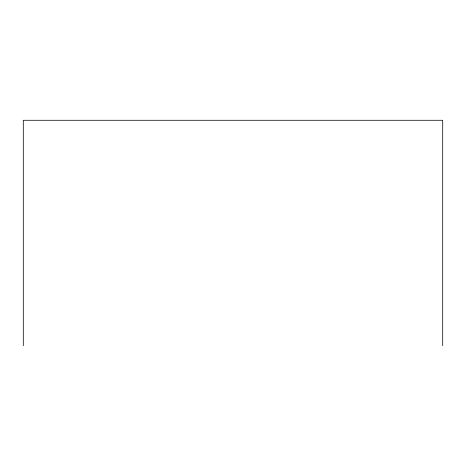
<?xml version="1.0" encoding="UTF-8"?>
<svg xmlns="http://www.w3.org/2000/svg" width="466" height="466" viewBox="0 0 466 466"><rect width="100%" height="100%" fill="white"/><g stroke="black" fill="none" stroke-linecap="round" stroke-linejoin="round"><path stroke-width="0.7" d="M442.7 345.72L442.7 120.28L23.3 120.28L23.3 345.72"/></g></svg>
